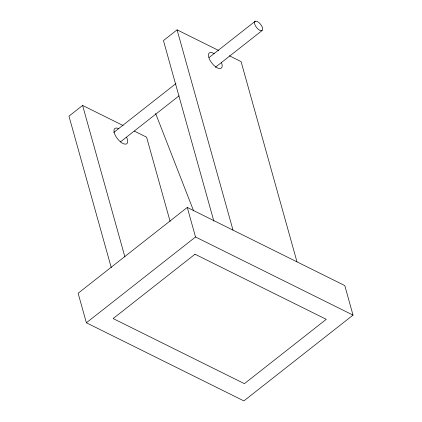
<?xml version="1.0" encoding="UTF-8"?>
<svg xmlns="http://www.w3.org/2000/svg" width="422" height="422" viewBox="0 0 422 422"><rect width="100%" height="100%" fill="white"/><g stroke="black" fill="none" stroke-linecap="round" stroke-linejoin="round"><path stroke-width="0.63" d="M218.77 50.529L177.087 29.857L163.446 40.581L213.875 221.202M123.118 125.534L82.612 105.442L68.971 116.166L111.26 267.638M113.734 132.455L175.932 83.567M209.101 57.497L255.231 21.237M120.497 141.861L179.065 95.826M215.347 67.309L261.993 30.642A5.813 2.585 51.8 0 0 258.971 22.593A5.813 2.585 51.8 0 0 254.872 24.587A5.813 2.585 51.8 0 0 261.993 30.642M187.278 207.445L78.123 293.243L86.373 322.777L243.874 400.9L353.029 315.102L344.785 285.573L187.278 207.445L195.528 236.979L353.029 315.102M86.373 322.777L195.528 236.979M229.336 55.773L241.078 61.596L296.993 261.867M134.27 131.068L146.598 137.182L170.135 221.471M155.628 113.476L193.608 210.884M177.087 29.857L233.007 230.127M82.612 105.442L124.901 256.914M126.679 137.408A9.69 4.31 51.8 0 1 123.936 143.902A9.69 4.31 51.8 0 1 114.446 133.405A9.69 4.31 51.8 0 1 118.846 128.742M221.381 62.34A9.69 4.31 51.8 0 1 217.868 68.116A9.69 4.31 51.8 0 1 208.684 57.012A9.69 4.31 51.8 0 1 214.197 53.652M195.006 254.213L113.138 318.563L244.396 383.667L326.264 319.317L195.006 254.213"/></g></svg>
